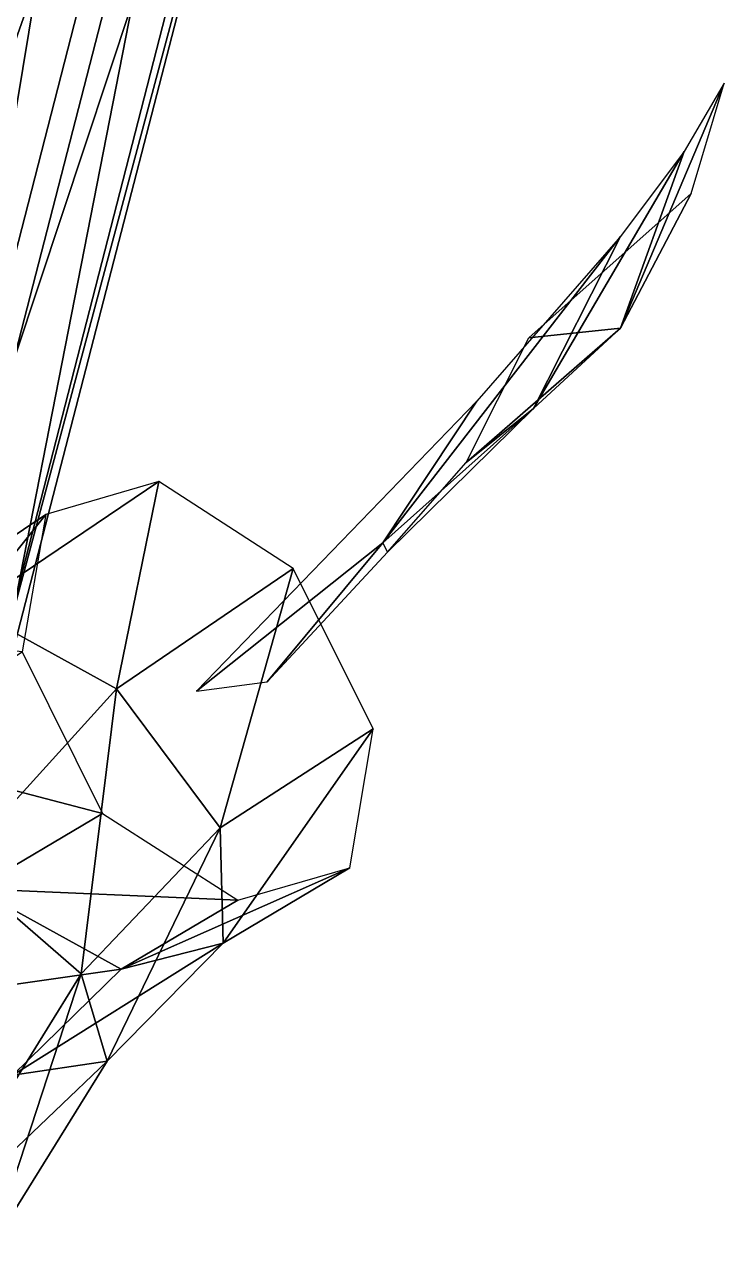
# Model space of a CAD drawing. Extents: x -6.8 to 6.8, y -29 to 29.
# Drawn here: x 0.365 to 1.108, y 2.332 to 3.644 of the extents above; entities that cross this region are included whole.
import ezdxf

# ---------------------------------------------------------------- set-up
doc = ezdxf.new("R2010")
doc.units = 0

msp = doc.modelspace()

# ---------------------------------------------------------------- linework, layer by layer
at = {"layer": 'flower_stems1', "color": 3}
for points in [[(0.46252, 2.93981, 7.35504), (0.50756, 3.15979, 7.62255), (0.30755, 3.02484, 7.43005)], [(0.30755, 3.02484, 7.43005), (0.50756, 3.15979, 7.62255), (0.38757, 3.12481, 7.76757)], [(0.46252, 2.93981, 7.35504), (0.65002, 3.06732, 7.54003), (0.50756, 3.15979, 7.62255)], [(0.19757, 2.99731, 7.58508), (0.38757, 3.12481, 7.76757), (0.36254, 2.97906, 7.89007)], [(0.30755, 3.02484, 7.43005), (0.38757, 3.12481, 7.76757), (0.19757, 2.99731, 7.58508)], [(0.57257, 2.79229, 7.40753), (0.65002, 3.06732, 7.54003), (0.46252, 2.93981, 7.35504)], [(0.57257, 2.79229, 7.40753), (0.73504, 2.89733, 7.56506), (0.65002, 3.06732, 7.54003)], [(0.29254, 2.75231, 7.208), (0.46252, 2.93981, 7.35504), (0.30755, 3.02484, 7.43005)], [(0.20007, 2.87231, 7.73156), (0.36254, 2.97906, 7.89007), (0.44757, 2.80731, 7.91503)], [(0.42504, 2.63732, 7.27758), (0.46252, 2.93981, 7.35504), (0.29254, 2.75231, 7.208)], [(0.42504, 2.63732, 7.27758), (0.57257, 2.79229, 7.40753), (0.46252, 2.93981, 7.35504)], [(0.57586, 2.66979, 7.55255), (0.73504, 2.89733, 7.56506), (0.57257, 2.79229, 7.40753)], [(0.57586, 2.66979, 7.55255), (0.71002, 2.74981, 7.68756), (0.73504, 2.89733, 7.56506)], [(0.20007, 2.87231, 7.73156), (0.44757, 2.80731, 7.91503), (0.31256, 2.72753, 7.78253)], [(0.31256, 2.72753, 7.78253), (0.44757, 2.80731, 7.91503), (0.5913, 2.71533, 7.83258)], [(0.45257, 2.54479, 7.44256), (0.57257, 2.79229, 7.40753), (0.42504, 2.63732, 7.27758)], [(0.45257, 2.54479, 7.44256), (0.57586, 2.66979, 7.55255), (0.57257, 2.79229, 7.40753)], [(0.30255, 2.43981, 7.18505), (0.42504, 2.63732, 7.27758), (0.29254, 2.75231, 7.208)], [(0.46752, 2.64233, 7.70928), (0.5913, 2.71533, 7.83258), (0.71002, 2.74981, 7.68756)], [(0.46752, 2.64233, 7.70928), (0.71002, 2.74981, 7.68756), (0.57586, 2.66979, 7.55255)], [(0.18756, 2.60229, 7.67254), (0.31256, 2.72753, 7.78253), (0.46752, 2.64233, 7.70928)], [(0.31256, 2.72753, 7.78253), (0.5913, 2.71533, 7.83258), (0.46752, 2.64233, 7.70928)], [(0.35253, 2.52984, 7.60504), (0.46752, 2.64233, 7.70928), (0.57586, 2.66979, 7.55255)], [(0.35253, 2.52984, 7.60504), (0.57586, 2.66979, 7.55255), (0.45257, 2.54479, 7.44256)], [(0.18756, 2.60229, 7.67254), (0.46752, 2.64233, 7.70928), (0.35253, 2.52984, 7.60504)], [(0.32977, 2.34729, 7.35003), (0.42504, 2.63732, 7.27758), (0.30255, 2.43981, 7.18505)], [(0.32977, 2.34729, 7.35003), (0.45257, 2.54479, 7.44256), (0.42504, 2.63732, 7.27758)], [(0.23004, 2.33233, 7.51507), (0.45257, 2.54479, 7.44256), (0.32977, 2.34729, 7.35003)], [(0.23004, 2.33233, 7.51507), (0.35253, 2.52984, 7.60504), (0.45257, 2.54479, 7.44256)]]:
    msp.add_3dface(points, dxfattribs=at)
at = {"layer": 'flowers0', "color": 1}
for points in [[(0.99755, 3.32232, 8.22729), (1.10754, 3.58233, 8.10754), (1.06506, 3.50982, 7.99255)], [(1.07257, 3.46533, 8.34753), (1.10754, 3.58233, 8.10754), (0.99755, 3.32232, 8.22729)], [(0.90502, 3.2373, 8.12756), (1.06506, 3.50982, 7.99255), (0.99755, 3.41979, 7.89257)], [(0.99755, 3.32232, 8.22729), (1.06506, 3.50982, 7.99255), (0.90502, 3.2373, 8.12756)], [(0.99755, 3.32232, 8.22729), (0.90002, 3.31231, 8.52508), (1.07257, 3.46533, 8.34753)], [(0.74505, 3.09478, 7.94256), (0.99755, 3.41979, 7.89257), (0.84503, 3.24481, 7.73254)], [(0.90502, 3.2373, 8.12756), (0.99755, 3.41979, 7.89257), (0.74505, 3.09478, 7.94256)], [(0.90502, 3.2373, 8.12756), (0.8338, 3.1798, 8.46783), (0.99755, 3.32232, 8.22729)], [(0.99755, 3.32232, 8.22729), (0.8338, 3.1798, 8.46783), (0.90002, 3.31231, 8.52508)], [(0.74505, 3.09478, 7.94256), (0.84503, 3.24481, 7.73254), (0.54754, 2.93731, 7.72882)], [(0.75006, 3.08483, 8.36505), (0.90502, 3.2373, 8.12756), (0.74505, 3.09478, 7.94256)], [(0.75006, 3.08483, 8.36505), (0.8338, 3.1798, 8.46783), (0.90502, 3.2373, 8.12756)], [(0.54754, 2.93731, 7.72882), (0.62255, 2.94732, 8.13256), (0.74505, 3.09478, 7.94256)], [(0.62255, 2.94732, 8.13256), (0.75006, 3.08483, 8.36505), (0.74505, 3.09478, 7.94256)]]:
    msp.add_3dface(points, dxfattribs=at)
at = {"layer": 'stems3', "color": 3}
for points in [[(0.03002, 2.9223, 6.63256), (0.37005, 4.24481, 6.15753), (0.45007, 4.25482, 6.24505)], [(0.03002, 2.9223, 6.63256), (0.45007, 4.25482, 6.24505), (0.11254, 2.93981, 6.71929)], [(0.11254, 2.93981, 6.71929), (0.45007, 4.25482, 6.24505), (0.56756, 4.22955, 6.25506)], [(0.03253, 2.88732, 6.51757), (0.37005, 4.24481, 6.15753), (0.03002, 2.9223, 6.63256)], [(0.03253, 2.88732, 6.51757), (0.37005, 4.20233, 6.04504), (0.37005, 4.24481, 6.15753)], [(0.11254, 2.93981, 6.71929), (0.56756, 4.22955, 6.25506), (0.23254, 2.9248, 6.72631)], [(0.23254, 2.9248, 6.72631), (0.56756, 4.22955, 6.25506), (0.65002, 4.18231, 6.18255)], [(0.12005, 2.85229, 6.44256), (0.37005, 4.20233, 6.04504), (0.03253, 2.88732, 6.51757)], [(0.12005, 2.85229, 6.44256), (0.45507, 4.15484, 5.97308), (0.37005, 4.20233, 6.04504)], [(0.23254, 2.9248, 6.72631), (0.65002, 4.18231, 6.18255), (0.31756, 2.88983, 6.65008)], [(0.31756, 2.88983, 6.65008), (0.65002, 4.18231, 6.18255), (0.65252, 4.13983, 6.07006)], [(0.23754, 2.83984, 6.44757), (0.45507, 4.15484, 5.97308), (0.12005, 2.85229, 6.44256)], [(0.23754, 2.83984, 6.44757), (0.57006, 4.12982, 5.98254), (0.45507, 4.15484, 5.97308)], [(0.31756, 2.88983, 6.65008), (0.65252, 4.13983, 6.07006), (0.32006, 2.85479, 6.53503)], [(0.32006, 2.85479, 6.53503), (0.65252, 4.13983, 6.07006), (0.57006, 4.12982, 5.98254)], [(0.32006, 2.85479, 6.53503), (0.57006, 4.12982, 5.98254), (0.23754, 2.83984, 6.44757)]]:
    msp.add_3dface(points, dxfattribs=at)

doc.saveas('drawing.dxf')
